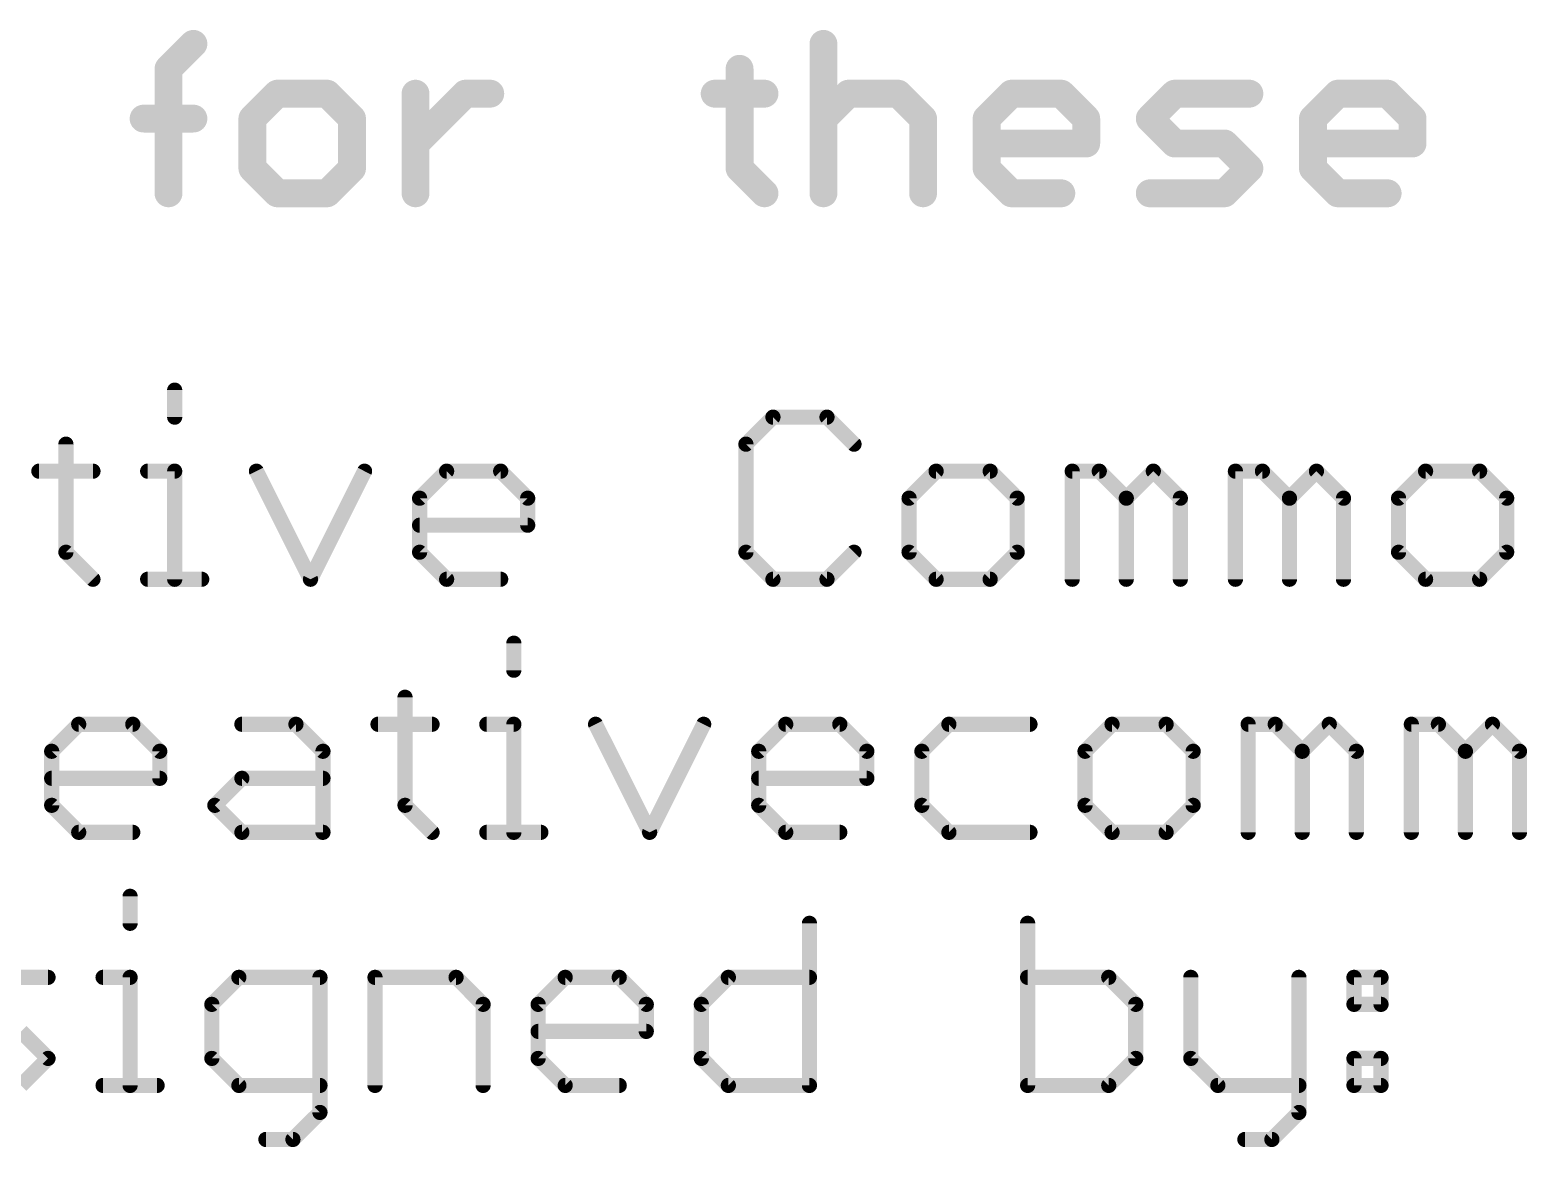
# Model space of a CAD drawing. Extents: x -27 to 80, y -18 to 25.
# Drawn here: x 9.33 to 24.36, y -18.32 to -7.11 of the extents above; entities that cross this region are included whole.
import ezdxf

# ---------------------------------------------------------------- set-up
doc = ezdxf.new("R2010")
doc.units = 0
doc.layers.add('20', color=53, linetype='CONTINUOUS')
doc.layers.add('51', color=53, linetype='CONTINUOUS')

msp = doc.modelspace()

# ---------------------------------------------------------------- linework, layer by layer
at = {"layer": '20', "const_width": 0.2794}
for points in [[(10.7242, -7.5004), (10.9742, -7.2504)], [(17.2957, -7.2504), (17.2957, -8.7503)], [(10.7242, -8.7503), (10.7242, -7.5004)], [(16.4543, -7.5004), (16.4543, -8.5003)], [(11.8157, -7.7504), (11.5657, -8.0004)], [(12.3156, -7.7504), (11.8157, -7.7504)], [(12.5656, -8.0004), (12.3156, -7.7504)], [(13.2028, -8.7503), (13.2028, -7.7504)], [(13.2028, -8.2503), (13.7028, -7.7504)], [(13.7028, -7.7504), (13.9528, -7.7504)], [(16.2043, -7.7504), (16.7043, -7.7504)], [(17.2957, -8.0004), (17.5457, -7.7504)], [(17.5457, -7.7504), (18.0457, -7.7504)], [(18.0457, -7.7504), (18.2957, -8.0004)], [(18.9329, -8.0004), (19.1829, -7.7504)], [(19.1829, -7.7504), (19.6828, -7.7504)], [(19.6828, -7.7504), (19.9328, -8.0004)], [(20.57, -8.0004), (20.82, -7.7504)], [(20.82, -7.7504), (21.57, -7.7504)], [(22.2072, -8.0004), (22.4572, -7.7504)], [(22.4572, -7.7504), (22.9571, -7.7504)], [(22.9571, -7.7504), (23.2071, -8.0004)], [(10.4742, -8.0004), (10.9742, -8.0004)], [(11.5657, -8.0004), (11.5657, -8.5003)], [(12.5656, -8.5003), (12.5656, -8.0004)], [(18.2957, -8.0004), (18.2957, -8.7503)], [(18.9329, -8.5003), (18.9329, -8.0004)], [(19.9328, -8.0004), (19.9328, -8.2503)], [(20.82, -8.2503), (20.57, -8.0004)], [(22.2072, -8.5003), (22.2072, -8.0004)], [(23.2071, -8.0004), (23.2071, -8.2503)], [(19.9328, -8.2503), (18.9329, -8.2503)], [(21.32, -8.2503), (20.82, -8.2503)], [(21.57, -8.5003), (21.32, -8.2503)], [(23.2071, -8.2503), (22.2072, -8.2503)], [(11.5657, -8.5003), (11.8157, -8.7503)], [(12.3156, -8.7503), (12.5656, -8.5003)], [(16.4543, -8.5003), (16.7043, -8.7503)], [(19.1829, -8.7503), (18.9329, -8.5003)], [(21.32, -8.7503), (21.57, -8.5003)], [(22.4572, -8.7503), (22.2072, -8.5003)], [(11.8157, -8.7503), (12.3156, -8.7503)], [(19.6828, -8.7503), (19.1829, -8.7503)], [(20.57, -8.7503), (21.32, -8.7503)], [(22.9571, -8.7503), (22.4572, -8.7503)]]:
    msp.add_lwpolyline(points, dxfattribs=at)
at = {"layer": '20', "const_width": 0.1397}
for points in [[(11.0236, -7.2998, 1), (10.9248, -7.201)], [(17.3656, -7.2504, 1), (17.2259, -7.2504)], [(10.7941, -7.5004, 1), (10.6544, -7.5004)], [(16.5241, -7.5004, 1), (16.3844, -7.5004)], [(10.6748, -7.451, 1), (10.7736, -7.5498)], [(11.8157, -7.6805, 1), (11.8157, -7.8202)], [(11.8651, -7.7998, 1), (11.7663, -7.701)], [(12.365, -7.701, 1), (12.2662, -7.7998)], [(12.3156, -7.8202, 1), (12.3156, -7.6805)], [(13.2727, -7.7504, 1), (13.133, -7.7504)], [(13.7028, -7.6805, 1), (13.7028, -7.8202)], [(13.7522, -7.7998, 1), (13.6534, -7.701)], [(13.9528, -7.8202, 1), (13.9528, -7.6805)], [(16.2043, -7.6805, 1), (16.2043, -7.8202)], [(16.7043, -7.8202, 1), (16.7043, -7.6805)], [(17.5457, -7.6805, 1), (17.5457, -7.8202)], [(17.5951, -7.7998, 1), (17.4963, -7.701)], [(18.0951, -7.701, 1), (17.9963, -7.7998)], [(18.0457, -7.8202, 1), (18.0457, -7.6805)], [(19.1829, -7.6805, 1), (19.1829, -7.8202)], [(19.2323, -7.7998, 1), (19.1335, -7.701)], [(19.7322, -7.701, 1), (19.6334, -7.7998)], [(19.6828, -7.8202, 1), (19.6828, -7.6805)], [(20.82, -7.6805, 1), (20.82, -7.8202)], [(20.8694, -7.7998, 1), (20.7706, -7.701)], [(21.57, -7.8202, 1), (21.57, -7.6805)], [(22.4572, -7.6805, 1), (22.4572, -7.8202)], [(22.5066, -7.7998, 1), (22.4078, -7.701)], [(23.0065, -7.701, 1), (22.9077, -7.7998)], [(22.9571, -7.8202, 1), (22.9571, -7.6805)], [(10.4742, -7.9305, 1), (10.4742, -8.0702)], [(10.9742, -8.0702, 1), (10.9742, -7.9305)], [(11.6355, -8.0004, 1), (11.4958, -8.0004)], [(11.5163, -7.951, 1), (11.6151, -8.0498)], [(12.6355, -8.0004, 1), (12.4958, -8.0004)], [(12.5162, -8.0498, 1), (12.615, -7.951)], [(17.2463, -7.951, 1), (17.3451, -8.0498)], [(18.3655, -8.0004, 1), (18.2258, -8.0004)], [(18.2463, -8.0498, 1), (18.345, -7.951)], [(19.0027, -8.0004, 1), (18.863, -8.0004)], [(18.8835, -7.951, 1), (18.9823, -8.0498)], [(20.0027, -8.0004, 1), (19.863, -8.0004)], [(19.8834, -8.0498, 1), (19.9822, -7.951)], [(20.6194, -7.951, 1), (20.5207, -8.0498)], [(20.5207, -7.951, 1), (20.6194, -8.0498)], [(22.1578, -7.951, 1), (22.2566, -8.0498)], [(22.277, -8.0004, 1), (22.1374, -8.0004)], [(23.277, -8.0004, 1), (23.1373, -8.0004)], [(23.1577, -8.0498, 1), (23.2565, -7.951)], [(18.9329, -8.1805, 1), (18.9329, -8.3202)], [(19.9328, -8.3202, 1), (19.9328, -8.1805)], [(20.82, -8.1805, 1), (20.82, -8.3202)], [(21.3694, -8.2009, 1), (21.2706, -8.2997)], [(21.32, -8.3202, 1), (21.32, -8.1805)], [(22.2072, -8.1805, 1), (22.2072, -8.3202)], [(23.2071, -8.3202, 1), (23.2071, -8.1805)], [(13.1534, -8.2009, 1), (13.2522, -8.2997)], [(19.863, -8.2503, 1), (20.0027, -8.2503)], [(20.7706, -8.2997, 1), (20.8694, -8.2009)], [(23.1373, -8.2503, 1), (23.277, -8.2503)], [(11.6151, -8.4509, 1), (11.5163, -8.5497)], [(12.615, -8.5497, 1), (12.5162, -8.4509)], [(16.5037, -8.4509, 1), (16.4049, -8.5497)], [(18.9823, -8.4509, 1), (18.8835, -8.5497)], [(21.6194, -8.5497, 1), (21.5206, -8.4509)], [(21.5206, -8.5497, 1), (21.6194, -8.4509)], [(22.2566, -8.4509, 1), (22.1578, -8.5497)], [(11.4958, -8.5003, 1), (11.6355, -8.5003)], [(12.4958, -8.5003, 1), (12.6355, -8.5003)], [(16.3844, -8.5003, 1), (16.5241, -8.5003)], [(18.863, -8.5003, 1), (19.0027, -8.5003)], [(22.1374, -8.5003, 1), (22.277, -8.5003)], [(10.6544, -8.7503, 1), (10.7941, -8.7503)], [(11.8157, -8.6805, 1), (11.8157, -8.8202)], [(11.7663, -8.7997, 1), (11.8651, -8.7009)], [(12.2662, -8.7009, 1), (12.365, -8.7997)], [(12.3156, -8.8202, 1), (12.3156, -8.6805)], [(13.133, -8.7503, 1), (13.2727, -8.7503)], [(16.6549, -8.7997, 1), (16.7536, -8.7009)], [(17.2259, -8.7503, 1), (17.3656, -8.7503)], [(18.2258, -8.7503, 1), (18.3655, -8.7503)], [(19.1829, -8.6805, 1), (19.1829, -8.8202)], [(19.1335, -8.7997, 1), (19.2323, -8.7009)], [(19.6828, -8.8202, 1), (19.6828, -8.6805)], [(20.57, -8.6805, 1), (20.57, -8.8202)], [(21.2706, -8.7009, 1), (21.3694, -8.7997)], [(21.32, -8.8202, 1), (21.32, -8.6805)], [(22.4572, -8.6805, 1), (22.4572, -8.8202)], [(22.4078, -8.7997, 1), (22.5066, -8.7009)], [(22.9571, -8.8202, 1), (22.9571, -8.6805)]]:
    msp.add_lwpolyline(points, format="xyb", dxfattribs=at)
at = {"layer": '51', "const_width": 0.1524}
for points in [[(10.7862, -10.7256), (10.7862, -10.9968)], [(16.7891, -10.9968), (16.518, -11.268)], [(17.3315, -10.9968), (16.7891, -10.9968)], [(17.6026, -11.268), (17.3315, -10.9968)], [(9.6948, -11.268), (9.6948, -12.3526)], [(16.518, -11.268), (16.518, -12.3526)], [(9.4236, -11.5391), (9.966, -11.5391)], [(10.5151, -11.5391), (10.7862, -11.5391)], [(10.7862, -11.5391), (10.7862, -12.6238)], [(11.6065, -11.5391), (12.1488, -12.6238)], [(12.1488, -12.6238), (12.6912, -11.5391)], [(13.2437, -11.8103), (13.5148, -11.5391)], [(13.5148, -11.5391), (14.0572, -11.5391)], [(14.0572, -11.5391), (14.3283, -11.8103)], [(18.4263, -11.5391), (18.1551, -11.8103)], [(18.9686, -11.5391), (18.4263, -11.5391)], [(19.2398, -11.8103), (18.9686, -11.5391)], [(19.7923, -12.6238), (19.7923, -11.5391)], [(19.7923, -11.5391), (20.0635, -11.5391)], [(20.0635, -11.5391), (20.3346, -11.8103)], [(20.3346, -11.8103), (20.6058, -11.5391)], [(20.6058, -11.5391), (20.877, -11.8103)], [(21.4295, -12.6238), (21.4295, -11.5391)], [(21.4295, -11.5391), (21.7006, -11.5391)], [(21.7006, -11.5391), (21.9718, -11.8103)], [(21.9718, -11.8103), (22.2429, -11.5391)], [(22.2429, -11.5391), (22.5141, -11.8103)], [(23.3378, -11.5391), (23.0666, -11.8103)], [(23.8801, -11.5391), (23.3378, -11.5391)], [(24.1513, -11.8103), (23.8801, -11.5391)], [(13.2437, -12.3526), (13.2437, -11.8103)], [(14.3283, -11.8103), (14.3283, -12.0815)], [(18.1551, -11.8103), (18.1551, -12.3526)], [(19.2398, -12.3526), (19.2398, -11.8103)], [(20.3346, -11.8103), (20.3346, -12.6238)], [(20.877, -11.8103), (20.877, -12.6238)], [(21.9718, -11.8103), (21.9718, -12.6238)], [(22.5141, -11.8103), (22.5141, -12.6238)], [(23.0666, -11.8103), (23.0666, -12.3526)], [(24.1513, -12.3526), (24.1513, -11.8103)], [(14.3283, -12.0815), (13.2437, -12.0815)], [(9.6948, -12.3526), (9.966, -12.6238)], [(13.5148, -12.6238), (13.2437, -12.3526)], [(16.518, -12.3526), (16.7891, -12.6238)], [(17.3315, -12.6238), (17.6026, -12.3526)], [(18.1551, -12.3526), (18.4263, -12.6238)], [(18.9686, -12.6238), (19.2398, -12.3526)], [(23.0666, -12.3526), (23.3378, -12.6238)], [(23.8801, -12.6238), (24.1513, -12.3526)], [(10.5151, -12.6238), (11.0574, -12.6238)], [(14.0572, -12.6238), (13.5148, -12.6238)], [(16.7891, -12.6238), (17.3315, -12.6238)], [(18.4263, -12.6238), (18.9686, -12.6238)], [(23.3378, -12.6238), (23.8801, -12.6238)], [(14.189, -13.2656), (14.189, -13.5368)], [(13.0975, -13.808), (13.0975, -14.8926)], [(9.552, -14.3503), (9.8232, -14.0791)], [(9.8232, -14.0791), (10.3655, -14.0791)], [(10.3655, -14.0791), (10.6367, -14.3503)], [(11.4604, -14.0791), (12.0027, -14.0791)], [(12.0027, -14.0791), (12.2739, -14.3503)], [(12.8264, -14.0791), (13.3687, -14.0791)], [(13.9178, -14.0791), (14.189, -14.0791)], [(14.189, -14.0791), (14.189, -15.1638)], [(15.0092, -14.0791), (15.5516, -15.1638)], [(15.5516, -15.1638), (16.0939, -14.0791)], [(16.6464, -14.3503), (16.9176, -14.0791)], [(16.9176, -14.0791), (17.4599, -14.0791)], [(17.4599, -14.0791), (17.731, -14.3503)], [(18.5547, -14.0791), (18.2835, -14.3503)], [(19.3682, -14.0791), (18.5547, -14.0791)], [(20.1919, -14.0791), (19.9207, -14.3503)], [(20.7342, -14.0791), (20.1919, -14.0791)], [(21.0054, -14.3503), (20.7342, -14.0791)], [(21.5579, -15.1638), (21.5579, -14.0791)], [(21.5579, -14.0791), (21.829, -14.0791)], [(21.829, -14.0791), (22.1002, -14.3503)], [(22.1002, -14.3503), (22.3713, -14.0791)], [(22.3713, -14.0791), (22.6425, -14.3503)], [(23.195, -15.1638), (23.195, -14.0791)], [(23.195, -14.0791), (23.4662, -14.0791)], [(23.4662, -14.0791), (23.7373, -14.3503)], [(23.7373, -14.3503), (24.0085, -14.0791)], [(24.0085, -14.0791), (24.2797, -14.3503)], [(9.552, -14.8926), (9.552, -14.3503)], [(10.6367, -14.3503), (10.6367, -14.6215)], [(12.2739, -14.3503), (12.2739, -15.1638)], [(16.6464, -14.8926), (16.6464, -14.3503)], [(17.731, -14.3503), (17.731, -14.6215)], [(18.2835, -14.3503), (18.2835, -14.8926)], [(19.9207, -14.3503), (19.9207, -14.8926)], [(21.0054, -14.8926), (21.0054, -14.3503)], [(22.1002, -14.3503), (22.1002, -15.1638)], [(22.6425, -14.3503), (22.6425, -15.1638)], [(23.7373, -14.3503), (23.7373, -15.1638)], [(24.2797, -14.3503), (24.2797, -15.1638)], [(10.6367, -14.6215), (9.552, -14.6215)], [(11.1892, -14.8926), (11.4604, -14.6215)], [(11.4604, -14.6215), (12.2739, -14.6215)], [(17.731, -14.6215), (16.6464, -14.6215)], [(9.8232, -15.1638), (9.552, -14.8926)], [(11.4604, -15.1638), (11.1892, -14.8926)], [(13.0975, -14.8926), (13.3687, -15.1638)], [(16.9176, -15.1638), (16.6464, -14.8926)], [(18.2835, -14.8926), (18.5547, -15.1638)], [(19.9207, -14.8926), (20.1919, -15.1638)], [(20.7342, -15.1638), (21.0054, -14.8926)], [(10.3655, -15.1638), (9.8232, -15.1638)], [(12.2739, -15.1638), (11.4604, -15.1638)], [(13.9178, -15.1638), (14.4601, -15.1638)], [(17.4599, -15.1638), (16.9176, -15.1638)], [(18.5547, -15.1638), (19.3682, -15.1638)], [(20.1919, -15.1638), (20.7342, -15.1638)], [(10.3388, -15.8056), (10.3388, -16.0768)], [(17.1552, -16.0768), (17.1552, -17.7038)], [(19.3449, -16.0768), (19.3449, -17.7038)], [(8.7017, -16.6191), (9.5152, -16.6191)], [(10.0677, -16.6191), (10.3388, -16.6191)], [(10.3388, -16.6191), (10.3388, -17.7038)], [(11.4303, -16.6191), (11.1591, -16.8903)], [(12.2438, -16.6191), (11.4303, -16.6191)], [(12.2438, -17.975), (12.2438, -16.6191)], [(12.7963, -17.7038), (12.7963, -16.6191)], [(12.7963, -16.6191), (13.6098, -16.6191)], [(13.6098, -16.6191), (13.8809, -16.8903)], [(14.4334, -16.8903), (14.7046, -16.6191)], [(14.7046, -16.6191), (15.2469, -16.6191)], [(15.2469, -16.6191), (15.5181, -16.8903)], [(16.0706, -16.8903), (16.3417, -16.6191)], [(16.3417, -16.6191), (17.1552, -16.6191)], [(20.1584, -16.6191), (19.3449, -16.6191)], [(20.4295, -16.8903), (20.1584, -16.6191)], [(20.982, -16.6191), (20.982, -17.4326)], [(22.0667, -16.6191), (22.0667, -17.975)], [(22.6192, -16.6191), (22.8904, -16.6191)], [(22.6192, -16.8903), (22.6192, -16.6191)], [(22.8904, -16.6191), (22.8904, -16.8903)], [(11.1591, -16.8903), (11.1591, -17.4326)], [(13.8809, -16.8903), (13.8809, -17.7038)], [(14.4334, -17.4326), (14.4334, -16.8903)], [(15.5181, -16.8903), (15.5181, -17.1615)], [(16.0706, -17.4326), (16.0706, -16.8903)], [(20.4295, -17.4326), (20.4295, -16.8903)], [(22.8904, -16.8903), (22.6192, -16.8903)], [(9.5152, -17.4326), (9.244, -17.1615)], [(15.5181, -17.1615), (14.4334, -17.1615)], [(9.244, -17.7038), (9.5152, -17.4326)], [(11.1591, -17.4326), (11.4303, -17.7038)], [(14.7046, -17.7038), (14.4334, -17.4326)], [(16.3417, -17.7038), (16.0706, -17.4326)], [(20.1584, -17.7038), (20.4295, -17.4326)], [(20.982, -17.4326), (21.2532, -17.7038)], [(22.6192, -17.4326), (22.8904, -17.4326)], [(22.6192, -17.7038), (22.6192, -17.4326)], [(22.8904, -17.4326), (22.8904, -17.7038)], [(10.0677, -17.7038), (10.61, -17.7038)], [(11.4303, -17.7038), (12.2438, -17.7038)], [(15.2469, -17.7038), (14.7046, -17.7038)], [(17.1552, -17.7038), (16.3417, -17.7038)], [(19.3449, -17.7038), (20.1584, -17.7038)], [(21.2532, -17.7038), (22.0667, -17.7038)], [(22.8904, -17.7038), (22.6192, -17.7038)], [(11.9726, -18.2461), (12.2438, -17.975)], [(22.0667, -17.975), (21.7955, -18.2461)], [(11.7014, -18.2461), (11.9726, -18.2461)], [(21.7955, -18.2461), (21.5244, -18.2461)]]:
    msp.add_lwpolyline(points, dxfattribs=at)
at = {"layer": '51', "const_width": 0.0762}
for points in [[(10.8243, -10.7256, 1), (10.7481, -10.7256)], [(10.7481, -10.9968, 1), (10.8243, -10.9968)], [(16.7891, -10.9587, 1), (16.7891, -11.0349)], [(16.8161, -11.0238, 1), (16.7622, -10.9699)], [(17.3584, -10.9699, 1), (17.3045, -11.0238)], [(17.3315, -11.0349, 1), (17.3315, -10.9587)], [(9.7329, -11.268, 1), (9.6567, -11.268)], [(16.491, -11.241, 1), (16.5449, -11.2949)], [(16.5561, -11.268, 1), (16.4799, -11.268)], [(17.5757, -11.2949, 1), (17.6296, -11.241)], [(9.4236, -11.501, 1), (9.4236, -11.5772)], [(9.966, -11.5772, 1), (9.966, -11.501)], [(10.5151, -11.501, 1), (10.5151, -11.5772)], [(10.8243, -11.5391, 1), (10.7481, -11.5391)], [(10.7862, -11.5772, 1), (10.7862, -11.501)], [(11.6406, -11.5221, 1), (11.5724, -11.5562)], [(12.7252, -11.5562, 1), (12.6571, -11.5221)], [(13.5148, -11.501, 1), (13.5148, -11.5772)], [(13.5418, -11.5661, 1), (13.4879, -11.5122)], [(14.0841, -11.5122, 1), (14.0302, -11.5661)], [(14.0572, -11.5772, 1), (14.0572, -11.501)], [(18.4263, -11.501, 1), (18.4263, -11.5772)], [(18.4532, -11.5661, 1), (18.3994, -11.5122)], [(18.9956, -11.5122, 1), (18.9417, -11.5661)], [(18.9686, -11.5772, 1), (18.9686, -11.501)], [(19.8304, -11.5391, 1), (19.7542, -11.5391)], [(19.7923, -11.501, 1), (19.7923, -11.5772)], [(20.0904, -11.5122, 1), (20.0365, -11.5661)], [(20.0635, -11.5772, 1), (20.0635, -11.501)], [(20.6327, -11.5122, 1), (20.5788, -11.5661)], [(20.6327, -11.5661, 1), (20.5788, -11.5122)], [(21.4676, -11.5391, 1), (21.3914, -11.5391)], [(21.4295, -11.501, 1), (21.4295, -11.5772)], [(21.7276, -11.5122, 1), (21.6737, -11.5661)], [(21.7006, -11.5772, 1), (21.7006, -11.501)], [(22.2699, -11.5122, 1), (22.216, -11.5661)], [(22.2699, -11.5661, 1), (22.216, -11.5122)], [(23.3378, -11.501, 1), (23.3378, -11.5772)], [(23.3647, -11.5661, 1), (23.3108, -11.5122)], [(23.907, -11.5122, 1), (23.8532, -11.5661)], [(23.8801, -11.5772, 1), (23.8801, -11.501)], [(13.2818, -11.8103, 1), (13.2056, -11.8103)], [(13.2167, -11.7834, 1), (13.2706, -11.8372)], [(14.3664, -11.8103, 1), (14.2902, -11.8103)], [(14.3014, -11.8372, 1), (14.3553, -11.7834)], [(18.1932, -11.8103, 1), (18.117, -11.8103)], [(18.1282, -11.7834, 1), (18.1821, -11.8372)], [(19.2779, -11.8103, 1), (19.2017, -11.8103)], [(19.2129, -11.8372, 1), (19.2667, -11.7834)], [(20.3727, -11.8103, 1), (20.2965, -11.8103)], [(20.3077, -11.7834, 1), (20.3616, -11.8372)], [(20.3077, -11.8372, 1), (20.3616, -11.7834)], [(20.9151, -11.8103, 1), (20.8389, -11.8103)], [(20.85, -11.8372, 1), (20.9039, -11.7834)], [(22.0099, -11.8103, 1), (21.9337, -11.8103)], [(21.9448, -11.7834, 1), (21.9987, -11.8372)], [(21.9448, -11.8372, 1), (21.9987, -11.7834)], [(22.5522, -11.8103, 1), (22.476, -11.8103)], [(22.4872, -11.8372, 1), (22.5411, -11.7834)], [(23.1047, -11.8103, 1), (23.0285, -11.8103)], [(23.0397, -11.7834, 1), (23.0935, -11.8372)], [(24.1894, -11.8103, 1), (24.1132, -11.8103)], [(24.1243, -11.8372, 1), (24.1782, -11.7834)], [(13.2437, -12.0434, 1), (13.2437, -12.1196)], [(14.3283, -12.1196, 1), (14.3283, -12.0434)], [(14.2902, -12.0815, 1), (14.3664, -12.0815)], [(9.7217, -12.3257, 1), (9.6679, -12.3796)], [(9.6567, -12.3526, 1), (9.7329, -12.3526)], [(13.2706, -12.3257, 1), (13.2167, -12.3796)], [(13.2056, -12.3526, 1), (13.2818, -12.3526)], [(16.5449, -12.3257, 1), (16.491, -12.3796)], [(16.4799, -12.3526, 1), (16.5561, -12.3526)], [(17.6296, -12.3796, 1), (17.5757, -12.3257)], [(18.1821, -12.3257, 1), (18.1282, -12.3796)], [(18.117, -12.3526, 1), (18.1932, -12.3526)], [(19.2017, -12.3526, 1), (19.2779, -12.3526)], [(19.2667, -12.3796, 1), (19.2129, -12.3257)], [(23.0935, -12.3257, 1), (23.0397, -12.3796)], [(23.0285, -12.3526, 1), (23.1047, -12.3526)], [(24.1132, -12.3526, 1), (24.1894, -12.3526)], [(24.1782, -12.3796, 1), (24.1243, -12.3257)], [(9.939, -12.6507, 1), (9.9929, -12.5969)], [(10.5151, -12.5857, 1), (10.5151, -12.6619)], [(10.7481, -12.6238, 1), (10.8243, -12.6238)], [(11.0574, -12.6619, 1), (11.0574, -12.5857)], [(12.1148, -12.6068, 1), (12.1829, -12.6408)], [(12.1148, -12.6408, 1), (12.1829, -12.6068)], [(13.5148, -12.5857, 1), (13.5148, -12.6619)], [(13.4879, -12.6507, 1), (13.5418, -12.5969)], [(14.0572, -12.6619, 1), (14.0572, -12.5857)], [(16.7891, -12.5857, 1), (16.7891, -12.6619)], [(16.7622, -12.6507, 1), (16.8161, -12.5969)], [(17.3045, -12.5969, 1), (17.3584, -12.6507)], [(17.3315, -12.6619, 1), (17.3315, -12.5857)], [(18.4263, -12.5857, 1), (18.4263, -12.6619)], [(18.3994, -12.6507, 1), (18.4532, -12.5969)], [(18.9417, -12.5969, 1), (18.9956, -12.6507)], [(18.9686, -12.6619, 1), (18.9686, -12.5857)], [(19.7542, -12.6238, 1), (19.8304, -12.6238)], [(20.2965, -12.6238, 1), (20.3727, -12.6238)], [(20.8389, -12.6238, 1), (20.9151, -12.6238)], [(21.3914, -12.6238, 1), (21.4676, -12.6238)], [(21.9337, -12.6238, 1), (22.0099, -12.6238)], [(22.476, -12.6238, 1), (22.5522, -12.6238)], [(23.3378, -12.5857, 1), (23.3378, -12.6619)], [(23.3108, -12.6507, 1), (23.3647, -12.5969)], [(23.8532, -12.5969, 1), (23.907, -12.6507)], [(23.8801, -12.6619, 1), (23.8801, -12.5857)], [(14.2271, -13.2656, 1), (14.1509, -13.2656)], [(14.1509, -13.5368, 1), (14.2271, -13.5368)], [(13.1356, -13.808, 1), (13.0594, -13.808)], [(9.8232, -14.041, 1), (9.8232, -14.1172)], [(9.8501, -14.1061, 1), (9.7963, -14.0522)], [(10.3925, -14.0522, 1), (10.3386, -14.1061)], [(10.3655, -14.1172, 1), (10.3655, -14.041)], [(11.4604, -14.041, 1), (11.4604, -14.1172)], [(12.0296, -14.0522, 1), (11.9758, -14.1061)], [(12.0027, -14.1172, 1), (12.0027, -14.041)], [(12.8264, -14.041, 1), (12.8264, -14.1172)], [(13.3687, -14.1172, 1), (13.3687, -14.041)], [(13.9178, -14.041, 1), (13.9178, -14.1172)], [(14.2271, -14.0791, 1), (14.1509, -14.0791)], [(14.189, -14.1172, 1), (14.189, -14.041)], [(15.0433, -14.0621, 1), (14.9752, -14.0962)], [(16.128, -14.0962, 1), (16.0598, -14.0621)], [(16.9176, -14.041, 1), (16.9176, -14.1172)], [(16.9445, -14.1061, 1), (16.8906, -14.0522)], [(17.4868, -14.0522, 1), (17.4329, -14.1061)], [(17.4599, -14.1172, 1), (17.4599, -14.041)], [(18.5547, -14.041, 1), (18.5547, -14.1172)], [(18.5816, -14.1061, 1), (18.5278, -14.0522)], [(19.3682, -14.1172, 1), (19.3682, -14.041)], [(20.1919, -14.041, 1), (20.1919, -14.1172)], [(20.2188, -14.1061, 1), (20.1649, -14.0522)], [(20.7611, -14.0522, 1), (20.7073, -14.1061)], [(20.7342, -14.1172, 1), (20.7342, -14.041)], [(21.596, -14.0791, 1), (21.5198, -14.0791)], [(21.5579, -14.041, 1), (21.5579, -14.1172)], [(21.856, -14.0522, 1), (21.8021, -14.1061)], [(21.829, -14.1172, 1), (21.829, -14.041)], [(22.3983, -14.0522, 1), (22.3444, -14.1061)], [(22.3983, -14.1061, 1), (22.3444, -14.0522)], [(23.2331, -14.0791, 1), (23.1569, -14.0791)], [(23.195, -14.041, 1), (23.195, -14.1172)], [(23.4931, -14.0522, 1), (23.4392, -14.1061)], [(23.4662, -14.1172, 1), (23.4662, -14.041)], [(24.0354, -14.0522, 1), (23.9816, -14.1061)], [(24.0354, -14.1061, 1), (23.9816, -14.0522)], [(9.5901, -14.3503, 1), (9.5139, -14.3503)], [(9.5251, -14.3234, 1), (9.579, -14.3772)], [(10.6748, -14.3503, 1), (10.5986, -14.3503)], [(10.6098, -14.3772, 1), (10.6636, -14.3234)], [(12.312, -14.3503, 1), (12.2358, -14.3503)], [(12.2469, -14.3772, 1), (12.3008, -14.3234)], [(16.6845, -14.3503, 1), (16.6083, -14.3503)], [(16.6194, -14.3234, 1), (16.6733, -14.3772)], [(17.7691, -14.3503, 1), (17.6929, -14.3503)], [(17.7041, -14.3772, 1), (17.758, -14.3234)], [(18.3216, -14.3503, 1), (18.2454, -14.3503)], [(18.2566, -14.3234, 1), (18.3105, -14.3772)], [(19.9588, -14.3503, 1), (19.8826, -14.3503)], [(19.8938, -14.3234, 1), (19.9476, -14.3772)], [(21.0435, -14.3503, 1), (20.9673, -14.3503)], [(20.9784, -14.3772, 1), (21.0323, -14.3234)], [(22.1383, -14.3503, 1), (22.0621, -14.3503)], [(22.0732, -14.3234, 1), (22.1271, -14.3772)], [(22.0732, -14.3772, 1), (22.1271, -14.3234)], [(22.6806, -14.3503, 1), (22.6044, -14.3503)], [(22.6156, -14.3772, 1), (22.6695, -14.3234)], [(23.7754, -14.3503, 1), (23.6992, -14.3503)], [(23.7104, -14.3234, 1), (23.7643, -14.3772)], [(23.7104, -14.3772, 1), (23.7643, -14.3234)], [(24.3178, -14.3503, 1), (24.2416, -14.3503)], [(24.2527, -14.3772, 1), (24.3066, -14.3234)], [(9.552, -14.5834, 1), (9.552, -14.6596)], [(10.6367, -14.6596, 1), (10.6367, -14.5834)], [(11.4604, -14.5834, 1), (11.4604, -14.6596)], [(11.4873, -14.6484, 1), (11.4334, -14.5945)], [(12.2739, -14.6596, 1), (12.2739, -14.5834)], [(16.6464, -14.5834, 1), (16.6464, -14.6596)], [(17.731, -14.6596, 1), (17.731, -14.5834)], [(10.5986, -14.6215, 1), (10.6748, -14.6215)], [(17.6929, -14.6215, 1), (17.7691, -14.6215)], [(9.579, -14.8657, 1), (9.5251, -14.9196)], [(9.5139, -14.8926, 1), (9.5901, -14.8926)], [(11.2161, -14.8657, 1), (11.1623, -14.9196)], [(11.1623, -14.8657, 1), (11.2161, -14.9196)], [(13.1245, -14.8657, 1), (13.0706, -14.9196)], [(13.0594, -14.8926, 1), (13.1356, -14.8926)], [(16.6733, -14.8657, 1), (16.6194, -14.9196)], [(16.6083, -14.8926, 1), (16.6845, -14.8926)], [(18.3105, -14.8657, 1), (18.2566, -14.9196)], [(18.2454, -14.8926, 1), (18.3216, -14.8926)], [(19.9476, -14.8657, 1), (19.8938, -14.9196)], [(19.8826, -14.8926, 1), (19.9588, -14.8926)], [(20.9673, -14.8926, 1), (21.0435, -14.8926)], [(21.0323, -14.9196, 1), (20.9784, -14.8657)], [(9.8232, -15.1257, 1), (9.8232, -15.2019)], [(9.7963, -15.1907, 1), (9.8501, -15.1369)], [(10.3655, -15.2019, 1), (10.3655, -15.1257)], [(11.4604, -15.1257, 1), (11.4604, -15.2019)], [(11.4334, -15.1907, 1), (11.4873, -15.1369)], [(12.2358, -15.1638, 1), (12.312, -15.1638)], [(12.2739, -15.2019, 1), (12.2739, -15.1257)], [(13.3417, -15.1907, 1), (13.3956, -15.1369)], [(13.9178, -15.1257, 1), (13.9178, -15.2019)], [(14.1509, -15.1638, 1), (14.2271, -15.1638)], [(14.4601, -15.2019, 1), (14.4601, -15.1257)], [(15.5175, -15.1468, 1), (15.5856, -15.1808)], [(15.5175, -15.1808, 1), (15.5856, -15.1468)], [(16.9176, -15.1257, 1), (16.9176, -15.2019)], [(16.8906, -15.1907, 1), (16.9445, -15.1369)], [(17.4599, -15.2019, 1), (17.4599, -15.1257)], [(18.5547, -15.1257, 1), (18.5547, -15.2019)], [(18.5278, -15.1907, 1), (18.5816, -15.1369)], [(19.3682, -15.2019, 1), (19.3682, -15.1257)], [(20.1919, -15.1257, 1), (20.1919, -15.2019)], [(20.1649, -15.1907, 1), (20.2188, -15.1369)], [(20.7073, -15.1369, 1), (20.7611, -15.1907)], [(20.7342, -15.2019, 1), (20.7342, -15.1257)], [(21.5198, -15.1638, 1), (21.596, -15.1638)], [(22.0621, -15.1638, 1), (22.1383, -15.1638)], [(22.6044, -15.1638, 1), (22.6806, -15.1638)], [(23.1569, -15.1638, 1), (23.2331, -15.1638)], [(23.6992, -15.1638, 1), (23.7754, -15.1638)], [(24.2416, -15.1638, 1), (24.3178, -15.1638)], [(10.3769, -15.8056, 1), (10.3007, -15.8056)], [(10.3007, -16.0768, 1), (10.3769, -16.0768)], [(17.1933, -16.0768, 1), (17.1171, -16.0768)], [(19.383, -16.0768, 1), (19.3068, -16.0768)], [(9.5152, -16.6572, 1), (9.5152, -16.581)], [(10.0677, -16.581, 1), (10.0677, -16.6572)], [(10.3769, -16.6191, 1), (10.3007, -16.6191)], [(10.3388, -16.6572, 1), (10.3388, -16.581)], [(11.4303, -16.581, 1), (11.4303, -16.6572)], [(11.4572, -16.6461, 1), (11.4033, -16.5922)], [(12.2819, -16.6191, 1), (12.2057, -16.6191)], [(12.2438, -16.6572, 1), (12.2438, -16.581)], [(12.8344, -16.6191, 1), (12.7582, -16.6191)], [(12.7963, -16.581, 1), (12.7963, -16.6572)], [(13.6367, -16.5922, 1), (13.5828, -16.6461)], [(13.6098, -16.6572, 1), (13.6098, -16.581)], [(14.7046, -16.581, 1), (14.7046, -16.6572)], [(14.7315, -16.6461, 1), (14.6776, -16.5922)], [(15.2739, -16.5922, 1), (15.22, -16.6461)], [(15.2469, -16.6572, 1), (15.2469, -16.581)], [(16.3417, -16.581, 1), (16.3417, -16.6572)], [(16.3687, -16.6461, 1), (16.3148, -16.5922)], [(17.1552, -16.6572, 1), (17.1552, -16.581)], [(19.3449, -16.581, 1), (19.3449, -16.6572)], [(20.1853, -16.5922, 1), (20.1314, -16.6461)], [(20.1584, -16.6572, 1), (20.1584, -16.581)], [(21.0201, -16.6191, 1), (20.9439, -16.6191)], [(22.1048, -16.6191, 1), (22.0286, -16.6191)], [(22.6192, -16.581, 1), (22.6192, -16.6572)], [(22.6573, -16.6191, 1), (22.5811, -16.6191)], [(22.9285, -16.6191, 1), (22.8523, -16.6191)], [(22.8904, -16.6572, 1), (22.8904, -16.581)], [(11.1972, -16.8903, 1), (11.121, -16.8903)], [(13.919, -16.8903, 1), (13.8428, -16.8903)], [(14.4715, -16.8903, 1), (14.3953, -16.8903)], [(15.5562, -16.8903, 1), (15.48, -16.8903)], [(16.1087, -16.8903, 1), (16.0325, -16.8903)], [(20.4676, -16.8903, 1), (20.3914, -16.8903)], [(22.6192, -16.8522, 1), (22.6192, -16.9284)], [(22.8904, -16.9284, 1), (22.8904, -16.8522)], [(11.1322, -16.8634, 1), (11.186, -16.9172)], [(13.854, -16.9172, 1), (13.9079, -16.8634)], [(14.4065, -16.8634, 1), (14.4604, -16.9172)], [(15.4911, -16.9172, 1), (15.545, -16.8634)], [(16.0436, -16.8634, 1), (16.0975, -16.9172)], [(20.4026, -16.9172, 1), (20.4565, -16.8634)], [(22.5811, -16.8903, 1), (22.6573, -16.8903)], [(22.8523, -16.8903, 1), (22.9285, -16.8903)], [(14.4334, -17.1234, 1), (14.4334, -17.1996)], [(15.48, -17.1615, 1), (15.5562, -17.1615)], [(15.5181, -17.1996, 1), (15.5181, -17.1234)], [(9.5421, -17.4596, 1), (9.4882, -17.4057)], [(9.4882, -17.4596, 1), (9.5421, -17.4057)], [(11.186, -17.4057, 1), (11.1322, -17.4596)], [(11.121, -17.4326, 1), (11.1972, -17.4326)], [(14.4604, -17.4057, 1), (14.4065, -17.4596)], [(14.3953, -17.4326, 1), (14.4715, -17.4326)], [(16.0975, -17.4057, 1), (16.0436, -17.4596)], [(16.0325, -17.4326, 1), (16.1087, -17.4326)], [(20.3914, -17.4326, 1), (20.4676, -17.4326)], [(20.4565, -17.4596, 1), (20.4026, -17.4057)], [(21.009, -17.4057, 1), (20.9551, -17.4596)], [(20.9439, -17.4326, 1), (21.0201, -17.4326)], [(22.6192, -17.3945, 1), (22.6192, -17.4707)], [(22.6573, -17.4326, 1), (22.5811, -17.4326)], [(22.9285, -17.4326, 1), (22.8523, -17.4326)], [(22.8904, -17.4707, 1), (22.8904, -17.3945)], [(10.0677, -17.6657, 1), (10.0677, -17.7419)], [(10.3007, -17.7038, 1), (10.3769, -17.7038)], [(10.61, -17.7419, 1), (10.61, -17.6657)], [(11.4303, -17.6657, 1), (11.4303, -17.7419)], [(11.4033, -17.7307, 1), (11.4572, -17.6769)], [(12.2438, -17.7419, 1), (12.2438, -17.6657)], [(12.7582, -17.7038, 1), (12.8344, -17.7038)], [(13.8428, -17.7038, 1), (13.919, -17.7038)], [(14.7046, -17.6657, 1), (14.7046, -17.7419)], [(14.6776, -17.7307, 1), (14.7315, -17.6769)], [(15.2469, -17.7419, 1), (15.2469, -17.6657)], [(16.3417, -17.6657, 1), (16.3417, -17.7419)], [(16.3148, -17.7307, 1), (16.3687, -17.6769)], [(17.1171, -17.7038, 1), (17.1933, -17.7038)], [(17.1552, -17.7419, 1), (17.1552, -17.6657)], [(19.3449, -17.6657, 1), (19.3449, -17.7419)], [(19.3068, -17.7038, 1), (19.383, -17.7038)], [(20.1314, -17.6769, 1), (20.1853, -17.7307)], [(20.1584, -17.7419, 1), (20.1584, -17.6657)], [(21.2532, -17.6657, 1), (21.2532, -17.7419)], [(21.2263, -17.7307, 1), (21.2801, -17.6769)], [(22.0667, -17.7419, 1), (22.0667, -17.6657)], [(22.6192, -17.6657, 1), (22.6192, -17.7419)], [(22.5811, -17.7038, 1), (22.6573, -17.7038)], [(22.8523, -17.7038, 1), (22.9285, -17.7038)], [(22.8904, -17.7419, 1), (22.8904, -17.6657)], [(12.2057, -17.975, 1), (12.2819, -17.975)], [(12.2707, -18.0019, 1), (12.2168, -17.948)], [(22.0286, -17.975, 1), (22.1048, -17.975)], [(22.0936, -18.0019, 1), (22.0398, -17.948)], [(11.7014, -18.208, 1), (11.7014, -18.2842)], [(11.9726, -18.2842, 1), (11.9726, -18.208)], [(21.5244, -18.208, 1), (21.5244, -18.2842)], [(21.7955, -18.2842, 1), (21.7955, -18.208)], [(11.9457, -18.2192, 1), (11.9995, -18.2731)], [(21.7686, -18.2192, 1), (21.8225, -18.2731)]]:
    msp.add_lwpolyline(points, format="xyb", dxfattribs=at)

doc.saveas('drawing.dxf')
